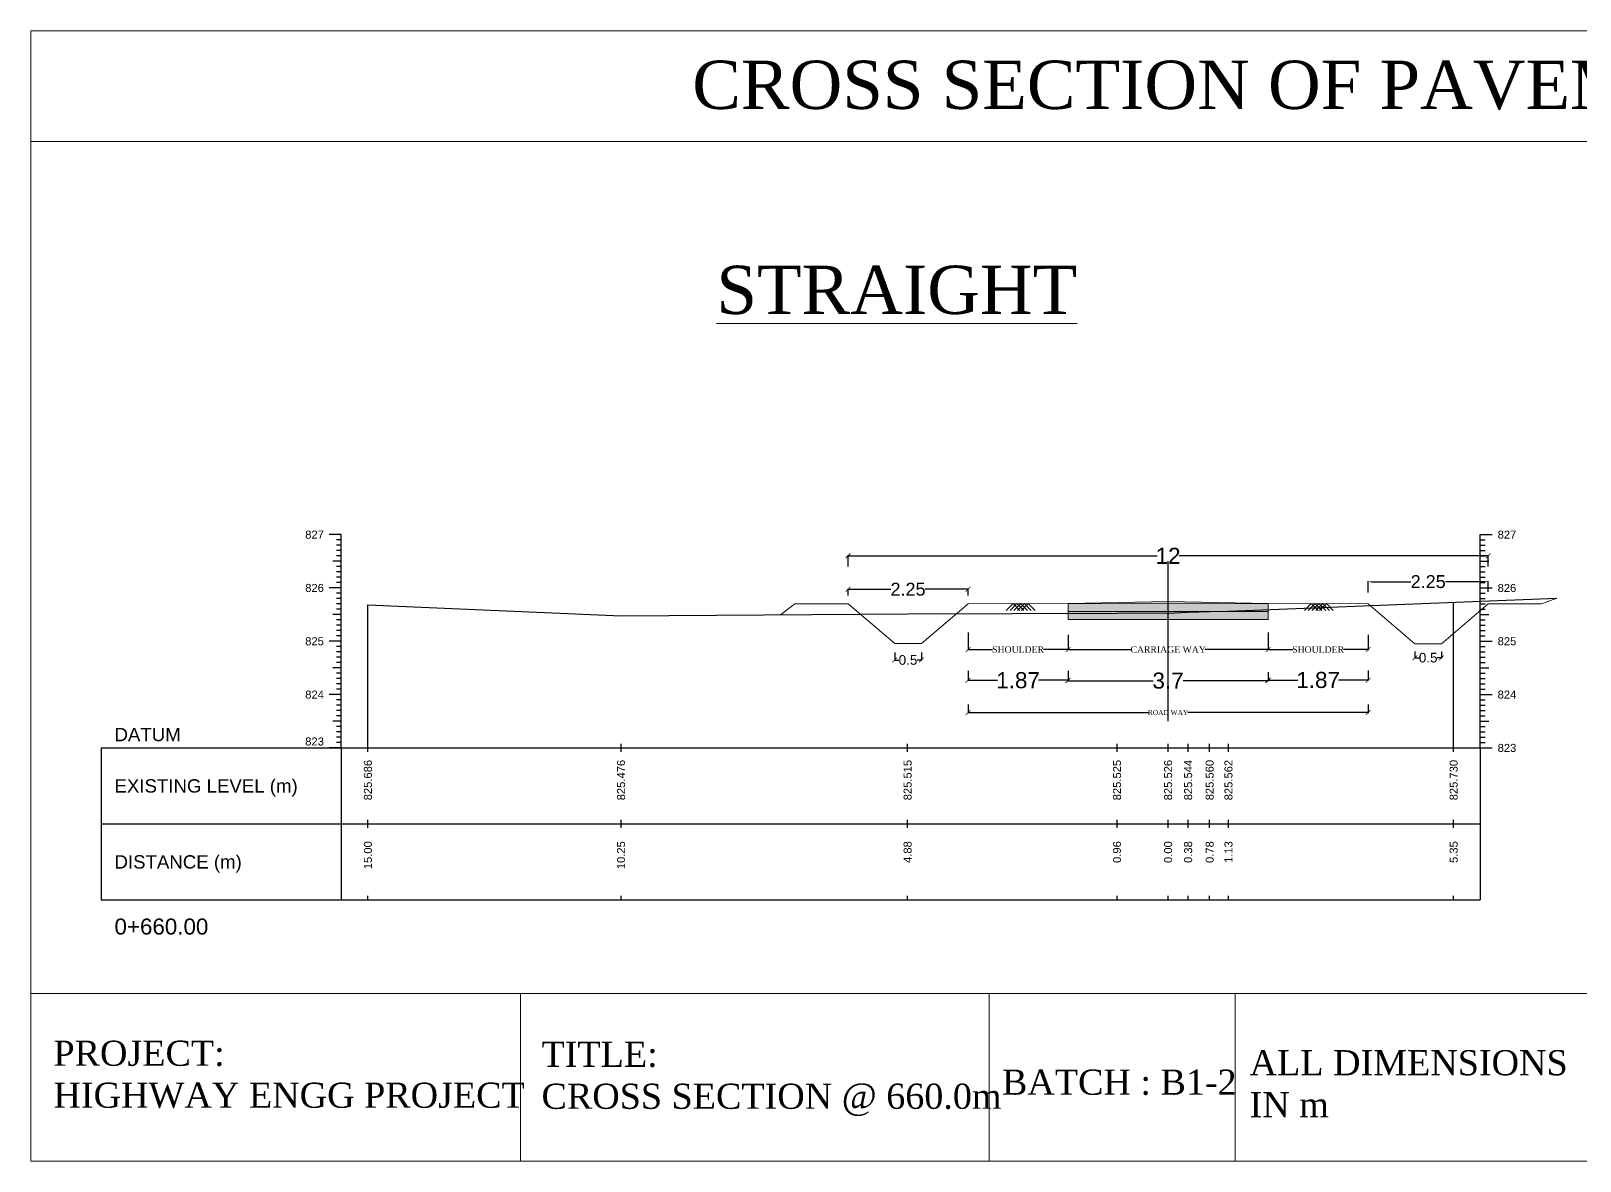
# Model space of a CAD drawing. Header units: millimetres. Extents: x 2757 to 35141, y 547 to 28513.
# Drawn here: x 26675.7 to 27156.6, y 26526.8 to 26877.9 of the extents above; entities that cross this region are included whole.
import ezdxf
from ezdxf.enums import TextEntityAlignment as Align

# ---------------------------------------------------------------- set-up
doc = ezdxf.new("R2010")
doc.units = ezdxf.units.MM
for name, color, linetype in [('CL', 4, 'Continuous'), ('CS_Drawing', 7, 'Continuous'), ('GL', 3, 'Continuous')]:
    doc.layers.add(name, color=color, linetype=linetype)
doc.styles.add('romans', font='romans.shx')
doc.styles.get("Standard").update_dxf_attribs({"font": 'arial.ttf'})
doc.dimstyles.get("Standard").update_dxf_attribs({"dimtxt": 0.18, "dimasz": 0.18, "dimexe": 0.18, "dimexo": 0.0625, "dimgap": 0.09, "dimtad": 0, "dimtih": 1, "dimtoh": 1, "dimdec": 4, "dimzin": 0, "dimdsep": 46, "dimtxsty": 'Standard', "dimcen": 0.09, "dimadec": 0, "dimazin": 0, "dimtfac": 1, "dimtdec": 4, "dimtofl": 0, "dimtmove": 0, "dimatfit": 3, "dimfxl": 1, "dimtolj": 1, "dimtzin": 0, "dimarcsym": 0})

# ---------------------------------------------------------------- blocks, each defined once
blk = doc.blocks.new('_ArchTick')
at = {"color": 0, "linetype": 'ByBlock', "const_width": 0.15}
blk.add_lwpolyline([(-0.5, -0.5), (0.5, 0.5)], dxfattribs=at)
blk = doc.blocks.new('*D99')
at = {"color": 0, "lineweight": -2, "transparency": 16777216}
for p, q in [((26929.35, 26702.46), (26929.35, 26704.63)), ((26929.35, 26704.45), (26942.65, 26704.45)), ((26966.62, 26704.45), (26953.32, 26704.45)), ((26966.62, 26702.46), (26966.62, 26704.63))]:
    blk.add_line(p, q, dxfattribs=at)
at = {"layer": 'Defpoints', "color": 0, "transparency": 16777216}
for p in [(26929.35, 26704.45), (26929.35, 26702.4), (26966.62, 26702.4)]:
    blk.add_point(p, dxfattribs=at)
at = {"color": 0, "lineweight": -2, "transparency": 16777216, "xscale": 1.5, "yscale": 1.5, "zscale": 1.5, "rotation": 180}
blk.add_blockref('_ArchTick', (26929.35, 26704.45), dxfattribs=at)
at = {"color": 0, "lineweight": -2, "transparency": 16777216, "xscale": 1.5, "yscale": 1.5, "zscale": 1.5}
blk.add_blockref('_ArchTick', (26966.62, 26704.45), dxfattribs=at)
at = {"color": 0, "lineweight": 18, "transparency": 16777216, "insert": (26947.98, 26704.45), "char_height": 2, "attachment_point": 5}
blk.add_mtext('\\A1;{\\H2x;2.25}', dxfattribs=at)
blk = doc.blocks.new('*D100')
at = {"color": 0, "lineweight": -2, "transparency": 16777216}
for p, q in [((27090.85, 26703.47), (27090.85, 26706.98)), ((27091.85, 26706.8), (27104.15, 26706.8)), ((27127.12, 26706.8), (27114.82, 26706.8)), ((27128.12, 26703.63), (27128.12, 26706.98))]:
    blk.add_line(p, q, dxfattribs=at)
at = {"color": 0, "transparency": 16777216}
for points in [[(27091.85, 26706.96), (27091.85, 26706.63), (27090.85, 26706.8)], [(27127.12, 26706.96), (27127.12, 26706.63), (27128.12, 26706.8)]]:
    blk.add_solid(points, dxfattribs=at)
at = {"layer": 'Defpoints', "color": 0, "transparency": 16777216}
for p in [(27128.12, 26706.8), (27090.85, 26703.41), (27128.12, 26703.57)]:
    blk.add_point(p, dxfattribs=at)
at = {"color": 0, "lineweight": 18, "transparency": 16777216, "insert": (27109.49, 26706.8), "char_height": 2, "attachment_point": 5}
blk.add_mtext('\\A1;{\\H2x;2.25}', dxfattribs=at)
blk = doc.blocks.new('*D101')
at = {"color": 0, "lineweight": -2, "transparency": 16777216}
for p, q in [((26966.62, 26679.15), (26966.62, 26675.98)), ((26966.62, 26676.16), (26975.8, 26676.16)), ((26997.68, 26676.16), (26988.49, 26676.16)), ((26997.68, 26679.11), (26997.68, 26675.98))]:
    blk.add_line(p, q, dxfattribs=at)
at = {"layer": 'Defpoints', "color": 0, "transparency": 16777216}
for p in [(26966.62, 26679.21), (26997.68, 26679.17), (26997.68, 26676.16)]:
    blk.add_point(p, dxfattribs=at)
at = {"color": 0, "lineweight": -2, "transparency": 16777216, "xscale": 1.5, "yscale": 1.5, "zscale": 1.5, "rotation": 180}
blk.add_blockref('_ArchTick', (26966.62, 26676.16), dxfattribs=at)
at = {"color": 0, "lineweight": -2, "transparency": 16777216, "xscale": 1.5, "yscale": 1.5, "zscale": 1.5}
blk.add_blockref('_ArchTick', (26997.68, 26676.16), dxfattribs=at)
at = {"color": 0, "lineweight": 18, "transparency": 16777216, "insert": (26982.15, 26676.16), "char_height": 3, "attachment_point": 5}
blk.add_mtext('\\A1;{\\H1.66667x;1.87}', dxfattribs=at)
blk = doc.blocks.new('*D102')
at = {"color": 0, "lineweight": -2, "transparency": 16777216}
for p, q in [((26997.68, 26679.11), (26997.68, 26675.87)), ((26997.68, 26676.05), (27024.09, 26676.05)), ((27059.79, 26676.05), (27033.37, 26676.05)), ((27059.79, 26678.71), (27059.79, 26675.87))]:
    blk.add_line(p, q, dxfattribs=at)
at = {"layer": 'Defpoints', "color": 0, "transparency": 16777216}
for p in [(26997.68, 26679.17), (27059.79, 26678.77), (27059.79, 26676.05)]:
    blk.add_point(p, dxfattribs=at)
at = {"color": 0, "lineweight": -2, "transparency": 16777216, "xscale": 1.5, "yscale": 1.5, "zscale": 1.5, "rotation": 180}
blk.add_blockref('_ArchTick', (26997.68, 26676.05), dxfattribs=at)
at = {"color": 0, "lineweight": -2, "transparency": 16777216, "xscale": 1.5, "yscale": 1.5, "zscale": 1.5}
blk.add_blockref('_ArchTick', (27059.79, 26676.05), dxfattribs=at)
at = {"color": 0, "lineweight": 18, "transparency": 16777216, "insert": (27028.73, 26676.05), "char_height": 3, "attachment_point": 5}
blk.add_mtext('\\A1;{\\H1.66667x;3.7}', dxfattribs=at)
blk = doc.blocks.new('*D103')
at = {"color": 0, "lineweight": -2, "transparency": 16777216}
for p, q in [((27059.79, 26678.71), (27059.79, 26676.07)), ((27059.79, 26676.25), (27068.97, 26676.25)), ((27090.85, 26676.25), (27081.67, 26676.25)), ((27090.85, 26679.21), (27090.85, 26676.07))]:
    blk.add_line(p, q, dxfattribs=at)
at = {"layer": 'Defpoints', "color": 0, "transparency": 16777216}
for p in [(27059.79, 26678.77), (27090.85, 26679.28), (27090.85, 26676.25)]:
    blk.add_point(p, dxfattribs=at)
at = {"color": 0, "lineweight": -2, "transparency": 16777216, "xscale": 1.5, "yscale": 1.5, "zscale": 1.5, "rotation": 180}
blk.add_blockref('_ArchTick', (27059.79, 26676.25), dxfattribs=at)
at = {"color": 0, "lineweight": -2, "transparency": 16777216, "xscale": 1.5, "yscale": 1.5, "zscale": 1.5}
blk.add_blockref('_ArchTick', (27090.85, 26676.25), dxfattribs=at)
at = {"color": 0, "lineweight": 18, "transparency": 16777216, "insert": (27075.32, 26676.25), "char_height": 3, "attachment_point": 5}
blk.add_mtext('\\A1;{\\H1.66667x;1.87}', dxfattribs=at)
blk = doc.blocks.new('*D104')
at = {"color": 0, "lineweight": -2, "transparency": 16777216}
for p, q in [((27105.34, 26685.09), (27105.34, 26683)), ((27113.63, 26685.09), (27113.63, 26683)), ((27105.34, 26683.18), (27106.65, 26683.18)), ((27113.63, 26683.18), (27112.32, 26683.18))]:
    blk.add_line(p, q, dxfattribs=at)
at = {"layer": 'Defpoints', "color": 0, "transparency": 16777216}
for p in [(27105.34, 26685.15), (27113.63, 26685.15), (27113.63, 26683.18)]:
    blk.add_point(p, dxfattribs=at)
at = {"color": 0, "lineweight": -2, "transparency": 16777216, "xscale": 1.5, "yscale": 1.5, "zscale": 1.5, "rotation": 180}
blk.add_blockref('_ArchTick', (27105.34, 26683.18), dxfattribs=at)
at = {"color": 0, "lineweight": -2, "transparency": 16777216, "xscale": 1.5, "yscale": 1.5, "zscale": 1.5}
blk.add_blockref('_ArchTick', (27113.63, 26683.18), dxfattribs=at)
at = {"color": 0, "lineweight": 18, "transparency": 16777216, "insert": (27109.49, 26683.18), "char_height": 2, "attachment_point": 5}
blk.add_mtext('\\A1;{\\H1.5x;0.5}', dxfattribs=at)
blk = doc.blocks.new('*D105')
at = {"color": 0, "lineweight": -2, "transparency": 16777216}
for p, q in [((26943.84, 26684.79), (26943.84, 26682.29)), ((26943.84, 26682.47), (26945.15, 26682.47)), ((26952.12, 26682.47), (26950.81, 26682.47)), ((26952.12, 26684.79), (26952.12, 26682.29))]:
    blk.add_line(p, q, dxfattribs=at)
at = {"layer": 'Defpoints', "color": 0, "transparency": 16777216}
for p in [(26943.84, 26684.86), (26952.12, 26684.86), (26952.12, 26682.47)]:
    blk.add_point(p, dxfattribs=at)
at = {"color": 0, "lineweight": -2, "transparency": 16777216, "xscale": 1.5, "yscale": 1.5, "zscale": 1.5, "rotation": 180}
blk.add_blockref('_ArchTick', (26943.84, 26682.47), dxfattribs=at)
at = {"color": 0, "lineweight": -2, "transparency": 16777216, "xscale": 1.5, "yscale": 1.5, "zscale": 1.5}
blk.add_blockref('_ArchTick', (26952.12, 26682.47), dxfattribs=at)
at = {"color": 0, "lineweight": 18, "transparency": 16777216, "insert": (26947.98, 26682.47), "char_height": 2, "attachment_point": 5}
blk.add_mtext('\\A1;{\\H1.5x;0.5}', dxfattribs=at)
blk = doc.blocks.new('*D106')
at = {"color": 0, "lineweight": -2, "transparency": 16777216}
for p, q in [((26929.35, 26711.48), (26929.35, 26715.02)), ((26929.35, 26714.84), (27025.32, 26714.84)), ((27128.12, 26714.84), (27032.14, 26714.84)), ((27128.12, 26711.48), (27128.12, 26715.02))]:
    blk.add_line(p, q, dxfattribs=at)
at = {"layer": 'Defpoints', "color": 0, "transparency": 16777216}
for p in [(27128.12, 26714.84), (26929.35, 26711.42), (27128.12, 26711.42)]:
    blk.add_point(p, dxfattribs=at)
at = {"color": 0, "lineweight": -2, "transparency": 16777216, "xscale": 1.5, "yscale": 1.5, "zscale": 1.5, "rotation": 180}
blk.add_blockref('_ArchTick', (26929.35, 26714.84), dxfattribs=at)
at = {"color": 0, "lineweight": -2, "transparency": 16777216, "xscale": 1.5, "yscale": 1.5, "zscale": 1.5}
blk.add_blockref('_ArchTick', (27128.12, 26714.84), dxfattribs=at)
at = {"color": 0, "lineweight": 18, "transparency": 16777216, "insert": (27028.73, 26714.84), "char_height": 2, "attachment_point": 5}
blk.add_mtext('\\A1;{\\H2.5x;12}', dxfattribs=at)
blk = doc.blocks.new('*D107')
at = {"color": 0, "lineweight": -2, "transparency": 16777216}
for p, q in [((26966.62, 26668.65), (26966.62, 26665.96)), ((26966.62, 26666.14), (27022.62, 26666.14)), ((27090.85, 26666.14), (27034.85, 26666.14)), ((27090.85, 26668.63), (27090.85, 26665.96))]:
    blk.add_line(p, q, dxfattribs=at)
at = {"layer": 'Defpoints', "color": 0, "transparency": 16777216}
for p in [(26966.62, 26668.71), (27090.85, 26668.69), (27090.85, 26666.14)]:
    blk.add_point(p, dxfattribs=at)
at = {"color": 0, "lineweight": -2, "transparency": 16777216, "xscale": 1.5, "yscale": 1.5, "zscale": 1.5, "rotation": 180}
blk.add_blockref('_ArchTick', (26966.62, 26666.14), dxfattribs=at)
at = {"color": 0, "lineweight": -2, "transparency": 16777216, "xscale": 1.5, "yscale": 1.5, "zscale": 1.5}
blk.add_blockref('_ArchTick', (27090.85, 26666.14), dxfattribs=at)
at = {"color": 0, "lineweight": 18, "transparency": 16777216, "insert": (27028.73, 26666.14), "char_height": 3, "attachment_point": 5}
blk.add_mtext('\\A1;{\\fTimes New Roman|b0|i0|c0|p18;\\H0.5x;ROAD WAY}', dxfattribs=at)
blk = doc.blocks.new('*D108')
at = {"color": 0, "lineweight": -2, "transparency": 16777216}
for p, q in [((26997.68, 26685.78), (26997.68, 26685.9)), ((26997.68, 26685.72), (27017.28, 26685.72)), ((27059.79, 26685.72), (27040.19, 26685.72)), ((27059.79, 26685.78), (27059.79, 26685.9))]:
    blk.add_line(p, q, dxfattribs=at)
at = {"layer": 'Defpoints', "color": 0, "transparency": 16777216}
for p in [(26997.68, 26685.72), (27059.79, 26685.72), (27059.79, 26685.72)]:
    blk.add_point(p, dxfattribs=at)
at = {"color": 0, "lineweight": -2, "transparency": 16777216, "xscale": 1.5, "yscale": 1.5, "zscale": 1.5, "rotation": 180}
blk.add_blockref('_ArchTick', (26997.68, 26685.72), dxfattribs=at)
at = {"color": 0, "lineweight": -2, "transparency": 16777216, "xscale": 1.5, "yscale": 1.5, "zscale": 1.5}
blk.add_blockref('_ArchTick', (27059.79, 26685.72), dxfattribs=at)
at = {"color": 0, "lineweight": 18, "transparency": 16777216, "insert": (27028.74, 26685.72), "char_height": 3, "attachment_point": 5}
blk.add_mtext('\\A1;{\\fTimes New Roman|b0|i0|c0|p18;\\H0.66667x;CARRIAGE WAY}', dxfattribs=at)
blk = doc.blocks.new('*D109')
at = {"color": 0, "lineweight": -2, "transparency": 16777216}
for p, q in [((26966.62, 26691.04), (26966.62, 26685.54)), ((26997.68, 26690.28), (26997.68, 26685.54)), ((26966.62, 26685.72), (26974.26, 26685.72)), ((26997.68, 26685.72), (26990.03, 26685.72))]:
    blk.add_line(p, q, dxfattribs=at)
at = {"layer": 'Defpoints', "color": 0, "transparency": 16777216}
for p in [(26966.62, 26691.11), (26997.68, 26690.34), (26966.62, 26685.72)]:
    blk.add_point(p, dxfattribs=at)
at = {"color": 0, "lineweight": -2, "transparency": 16777216, "xscale": 1.5, "yscale": 1.5, "zscale": 1.5, "rotation": 180}
blk.add_blockref('_ArchTick', (26966.62, 26685.72), dxfattribs=at)
at = {"color": 0, "lineweight": -2, "transparency": 16777216, "xscale": 1.5, "yscale": 1.5, "zscale": 1.5}
blk.add_blockref('_ArchTick', (26997.68, 26685.72), dxfattribs=at)
at = {"color": 0, "lineweight": 18, "transparency": 16777216, "insert": (26982.15, 26685.72), "char_height": 3, "attachment_point": 5}
blk.add_mtext('\\A1;{\\fTimes New Roman|b0|i0|c0|p18;\\H0.66667x;SHOULDER}', dxfattribs=at)
blk = doc.blocks.new('*D110')
at = {"color": 0, "lineweight": -2, "transparency": 16777216}
for p, q in [((27059.79, 26691.04), (27059.79, 26685.54)), ((27090.85, 26690.28), (27090.85, 26685.54)), ((27059.79, 26685.72), (27067.44, 26685.72)), ((27090.85, 26685.72), (27083.21, 26685.72))]:
    blk.add_line(p, q, dxfattribs=at)
at = {"layer": 'Defpoints', "color": 0, "transparency": 16777216}
for p in [(27059.79, 26691.11), (27090.85, 26690.34), (27059.79, 26685.72)]:
    blk.add_point(p, dxfattribs=at)
at = {"color": 0, "lineweight": -2, "transparency": 16777216, "xscale": 1.5, "yscale": 1.5, "zscale": 1.5, "rotation": 180}
blk.add_blockref('_ArchTick', (27059.79, 26685.72), dxfattribs=at)
at = {"color": 0, "lineweight": -2, "transparency": 16777216, "xscale": 1.5, "yscale": 1.5, "zscale": 1.5}
blk.add_blockref('_ArchTick', (27090.85, 26685.72), dxfattribs=at)
at = {"color": 0, "lineweight": 18, "transparency": 16777216, "insert": (27075.32, 26685.72), "char_height": 3, "attachment_point": 5}
blk.add_mtext('\\A1;{\\fTimes New Roman|b0|i0|c0|p18;\\H0.66667x;SHOULDER}', dxfattribs=at)

msp = doc.modelspace()

# ---------------------------------------------------------------- hatches: boundary and pattern name
at = {"lineweight": 18}
h = msp.add_hatch(color=256, dxfattribs=at)
h.dxf.hatch_style = 1
h.paths.add_polyline_path([(27028.73382, 26700.63033), (26997.67546, 26700.00916), (27028.73382, 26700.07128), (27059.79217, 26700.00916)])
h = msp.add_hatch(dxfattribs=at)
h.set_pattern_fill('GRAVEL', color=256, scale=1.656446)
h.set_pattern_definition([(228.0127875, (30768.09891, 27928.64533), (-13.251564011, -14.9080095124), [0.22285155, -22.0623435]), (184.9697407, (30767.94983, 27928.47968), (19.8773460165, 1.6564455014), [0.38242026, -37.85959375]), (132.510447, (30767.56885, 27928.44655), (16.5644550138, -18.2209005152), [0.26964945, -26.6953297]), (267.273689, (30766.92283, 27928.03244), (1.6564455014, 33.1289100276), [0.3482478, -34.4765246]), (292.8336542, (30766.90627, 27927.68459), (-8.2822275069, 19.8773460165), [0.3414845, -33.8070143]), (357.273689, (30767.03878, 27927.36986), (-33.1289100276, 1.6564455014), [0.3482478, -34.4765246]), (37.6942405, (30767.386637, 27927.3533), (-21.5337915179, -16.5644550138), [0.4605399, -45.59341155]), (72.2553284, (30767.751055, 27927.634895), (11.5951185096, 36.4418010303), [0.4347971, -43.04492534]), (121.4295656, (30767.88357, 27928.049006), (-13.251564011, 21.5337915179), [0.3494272, -34.59332895]), (175.2363583, (30767.70136, 27928.34717), (18.220900515, -1.6564455014), [0.3989251, -19.5473201]), (222.3974378, (30767.303814, 27928.380295), (-19.8773460165, -18.22090051515), [0.51589664, -51.0738053]), (138.814075, (30768.56271, 27928.01588), (-11.5951185096, 9.938673008), [0.1760818, -17.4321754]), (171.4692344, (30768.4302, 27928.13183), (21.5337915179, -3.3128910028), [0.3349946, -33.1645425]), (225, (30768.0989, 27928.1815), (-2e-16, -1.6564455), [0.2342562, -2.1083115]), (203.1985905, (30767.98296, 27928.3803), (8.282227507, 3.312891003), [0.1261516, -12.4889615]), (291.8014095, (30767.867, 27928.3306), (-1.656445501, 4.969336504), [0.17840415, -8.7418279]), (30.9637565, (30767.93326, 27928.16496), (4.969336504, 3.312891003), [0.28976036, -9.3688937]), (161.565051, (30768.18173, 27928.31404), (3.312891, -1.6564455), [0.20952545, -5.02861516]), (16.3895403, (30766.90627, 27928.3306), (16.5644550138, 4.9693365041), [0.29352214, -29.0587669]), (70.346176, (30767.18786, 27928.41342), (-6.6257820055, -18.2209005152), [0.24624884, -24.37858385]), (293.1985905, (30768.18173, 27928.64533), (-3.312891003, 8.282227507), [0.2523015, -12.3628116]), (343.6104597, (30768.28112, 27928.41342), (-16.5644550138, 4.9693365041), [0.29352214, -29.0587669]), (339.443955, (30766.90627, 27927.3036), (-8.282227507, 3.312891003), [0.2830534, -13.86962316]), (294.7751406, (30767.1713, 27927.20422), (-8.282227507, 18.220900515), [0.23716655, -23.47952374]), (66.8014095, (30768.1983, 27926.98888), (3.312891003, 8.282227507), [0.2523015, -12.3628116]), (17.3540246, (30768.29768, 27927.22078), (-21.533791518, -6.6257820055), [0.2776716, -27.4894148]), (69.443955, (30767.38664, 27926.98888), (-3.312891003, -8.282227507), [0.1415267, -14.01114986]), (101.3099325, (30768.0989, 27926.98888), (-1.656445501, 6.625782006), [0.08446216, -8.3617858]), (165.963757, (30768.08234, 27927.0717), (4.969336504, -1.6564455), [0.3414845, -6.48821524]), (186.009006, (30767.751055, 27927.154525), (16.5644550138, 1.6564455014), [0.3164639, -31.32988296]), (303.690068, (30767.93326, 27928.01588), (-1.6564455, 3.312891003), [0.2388959, -5.7335033]), (353.1572266, (30768.06578, 27927.817104), (28.1595735234, -3.3128910028), [0.41708304, -41.291149]), (60.945396, (30768.47989, 27927.76741), (-6.6257820055, -11.5951185096), [0.170541, -16.8836092]), (90, (30768.5627, 27927.9165), (-1.6564455, 1.6564455), [0.0993867, -1.5570588]), (120.256437, (30767.71793, 27927.20422), (6.6257820055, -11.5951185096), [0.23012003, -22.7819563]), (48.0127875, (30767.60197, 27927.40299), (13.251564011, 14.9080095124), [0.4457031, -21.8394919]), (0, (30767.9001, 27927.7343), (1.6564455, 1.6564455), [0.4306758, -1.2257697]), (325.3048465, (30768.33081, 27927.73428), (16.5644550138, -11.5951185096), [0.2619072, -25.9287958]), (254.054604, (30768.54615, 27927.5852), (-1.656445501, -6.625782006), [0.2411818, -11.8179235]), (207.6459754, (30768.47989, 27927.3533), (-31.4724645262, -16.5644550138), [0.39268525, -38.8759049]), (175.4260787, (30768.13204, 27927.17109), (-21.5337915179, 1.6564455014), [0.4154349, -41.12800695])])
h.paths.add_polyline_path([(27059.79962, 26700.00901), (27059.79217, 26700.00916), (27028.73382, 26700.07128), (26997.67546, 26700.00916), (26997.67546, 26697.52449), (27059.79465, 26697.52449)])
h = msp.add_hatch(dxfattribs=at)
h.set_pattern_fill('GRAVEL', color=256, scale=0.165645)
h.set_pattern_definition([(228.0127875, (-6132.07333, 6182.32428), (-33.6589725906, -37.8663441591), [0.56604294, -56.03835243]), (184.969741, (-6132.45199, 6181.90354), (50.488458862, 4.2073718132), [0.97134746, -96.16336813]), (132.5104471, (-6133.41968, 6181.8194), (42.0737157528, -46.2810872923), [0.6849096, -67.8061374]), (267.273689, (-6135.06056, 6180.76755), (4.2073715823, 84.1474314695), [0.8845494, -87.57037245]), (292.8336542, (-6135.10263, 6179.884), (-21.0368578693, 50.4884588813), [0.8673707, -85.86981633]), (357.273689, (-6134.76604, 6179.0846), (-84.1474314695, 4.2073715823), [0.8845494, -87.57037245]), (37.69424047, (-6133.8825, 6179.04253), (-54.69583045306, -42.07371573814), [1.1697713, -115.80726535]), (72.25532837, (-6132.95687, 6179.75778), (29.4516010224, 92.56217461446), [1.10438455, -109.33411037]), (121.4295656, (-6132.62028, 6180.80963), (-33.6589725928, 54.6958304525), [0.88754503, -87.86705554]), (175.2363583, (-6133.0831, 6181.56695), (46.2810873078, -4.2073715808), [1.0132697, -49.650193]), (222.3974378, (-6134.09286, 6181.6511), (-50.48845888037, -46.28108731025), [1.31037746, -129.7274655]), (138.8140748, (-6130.89526, 6180.72548), (-29.4516010127, 25.244229443), [0.4472478, -44.2777255]), (171.4692344, (-6131.23185, 6181.02), (54.695830457, -8.4147431375), [0.8508862, -84.237938]), (225, (-6132.0733, 6181.1462), (-6e-16, -4.20737157), [0.5950107, -5.35511125]), (203.1985905, (-6132.36784, 6181.6511), (21.036857868, 8.4147431455), [0.320425, -31.72196227]), (291.8014095, (-6132.66236, 6181.5249), (-4.207371574, 12.62211472), [0.45314654, -22.2042428]), (30.9637565, (-6132.49406, 6181.10414), (12.622114721, 8.414743147), [0.7359913, -23.79698995]), (161.565051, (-6131.863, 6181.4828), (8.414743147, -4.207371573), [0.53219464, -12.7726825]), (16.3895403, (-6135.10263, 6181.52488), (42.073715735, 12.6221147205), [0.74554624, -73.809268]), (70.3461759, (-6134.38738, 6181.73525), (-16.8294862955, -46.281087308), [0.62547207, -61.921603]), (293.1985905, (-6131.86296, 6182.3243), (-8.4147431455, 21.036857868), [0.6408458, -31.40154147]), (343.6104597, (-6131.61051, 6181.73525), (-42.0737157359, 12.6221147176), [0.74554624, -73.809268]), (339.4439548, (-6135.10263, 6178.9163), (-21.0368578675, 8.414743147), [0.71895565, -35.22884283]), (294.7751406, (-6134.42945, 6178.66387), (-21.0368578925, 46.281087297), [0.60240305, -59.6379903]), (66.8014095, (-6131.8209, 6178.1169), (8.414743146, 21.036857868), [0.6408458, -31.40154147]), (17.35402464, (-6131.56844, 6178.70594), (-54.6958304544, -16.8294862975), [0.7052859, -69.82311356]), (69.4439548, (-6133.8825, 6178.1169), (-8.414743147, -21.0368578674), [0.35947783, -35.58832065]), (101.3099325, (-6132.0733, 6178.1169), (-4.207371573, 16.829486294), [0.21453388, -21.2389359]), (165.9637565, (-6132.1154, 6178.3273), (12.62211472, -4.207371573), [0.8673707, -16.4800667]), (186.00900596, (-6132.95687, 6178.53765), (42.0737157348, 4.2073715757), [0.80381834, -79.5779027]), (303.6900675, (-6132.4941, 6180.7255), (-4.207371574, 8.414743147), [0.60679554, -14.5630984]), (353.1572266, (-6132.15747, 6180.2206), (71.5253167499, -8.41474314325), [1.0593909, -104.8795184]), (60.9453959, (-6131.10563, 6180.09437), (-16.8294862945, -29.4516010142), [0.43317415, -42.88436744]), (90, (-6130.8953, 6180.473), (-4.20737157, 4.20737157), [0.2524423, -3.9549293]), (120.2564372, (-6133.04102, 6178.66387), (16.829486292, -29.4516010157), [0.5845049, -57.86616904]), (48.0127875, (-6133.33554, 6179.16875), (33.6589725908, 37.866344159), [1.1320859, -55.4723095]), (0, (-6132.578, 6180.0102), (4.20737157, 4.20737157), [1.0939166, -3.11345496]), (325.3048465, (-6131.4843, 6180.01023), (42.073715751, -29.4516009917), [0.66524435, -65.85914133]), (254.0546041, (-6130.93734, 6179.63156), (-4.207371573, -16.829486294), [0.6126017, -30.0175257]), (207.64597536, (-6131.10563, 6179.04253), (-79.9400598994, -42.0737157294), [0.99742054, -98.7447985]), (175.42607874, (-6131.98918, 6178.57972), (-54.6958304555, 4.2073715735), [1.0552046, -104.46513765])])
h.paths.add_polyline_path([(27059.7872, 26697.52449), (26997.67546, 26697.52449), (26997.67546, 26695.03982), (27059.7872, 26695.03982)])

# ---------------------------------------------------------------- linework, layer by layer
for p, q in [((26908.42908, 26696.5423), (26912.78263, 26699.94704)), ((26929.34709, 26699.94704), (26912.78263, 26699.94704)), ((26929.34709, 26699.94704), (26943.84098, 26687.64796)), ((26966.61711, 26699.94704), (26952.12321, 26687.64796)), ((27028.73382, 26700.07128), (26966.61711, 26699.94704)), ((26980.59805, 26699.97971), (26978.47972, 26697.88236)), ((26981.77758, 26699.98207), (26979.65687, 26697.88236)), ((26980.59805, 26699.97971), (26982.71638, 26697.88236)), ((26982.95712, 26699.98443), (26980.83403, 26697.88236)), ((26981.77283, 26699.98206), (26983.89353, 26697.88236)), ((26984.13666, 26699.98679), (26982.01118, 26697.88236)), ((26982.94761, 26699.98441), (26985.07068, 26697.88236)), ((26985.31619, 26699.98915), (26983.18833, 26697.88236)), ((26984.12239, 26699.98676), (26986.24784, 26697.88236)), ((26985.29717, 26699.98911), (26987.42499, 26697.88236)), ((27028.73382, 26700.63033), (26997.67546, 26700.00916)), ((26997.67546, 26700.00916), (26997.67546, 26697.52449)), ((26997.67546, 26700.00916), (26997.67546, 26697.52449)), ((27028.73382, 26700.63033), (27059.79217, 26700.00916)), ((27028.73382, 26700.07128), (27090.85052, 26699.94704)), ((27059.79217, 26700.00916), (27059.7872, 26697.52449)), ((27073.19754, 26699.97295), (27071.07921, 26697.87559)), ((27074.37707, 26699.97531), (27072.25636, 26697.87559)), ((27073.19754, 26699.97295), (27075.31587, 26697.87559)), ((27075.55661, 26699.97767), (27073.43352, 26697.87559)), ((27074.37232, 26699.9753), (27076.49302, 26697.87559)), ((27076.73615, 26699.98003), (27074.61067, 26697.87559)), ((27075.5471, 26699.97765), (27077.67017, 26697.87559)), ((27077.91568, 26699.98239), (27075.78782, 26697.87559)), ((27076.72188, 26699.98), (27078.84733, 26697.87559)), ((27077.89666, 26699.98235), (27080.02448, 26697.87559)), ((27090.85052, 26699.94704), (27105.34442, 26687.52373)), ((27128.12055, 26699.94704), (27113.62665, 26687.52373)), ((27128.12055, 26699.94704), (27144.685, 26699.94704)), ((27128.12055, 26699.94704), (27144.685, 26699.94704)), ((27149.43683, 26701.66512), (27144.685, 26699.94704)), ((26997.67546, 26697.52449), (27059.7872, 26697.52449)), ((26997.67546, 26697.52449), (26997.67546, 26695.03982)), ((26997.67546, 26695.03982), (27059.7872, 26695.03982)), ((27059.7872, 26695.03982), (27059.7872, 26697.52449)), ((26952.12321, 26687.64796), (26943.84098, 26687.64796)), ((27105.34442, 26687.52373), (27113.62665, 26687.52373)), ((26675.65452, 26578.85739), (27161.19635, 26578.85739)), ((26827.62547, 26578.85739), (26827.62547, 26526.83348)), ((26973.14925, 26578.85739), (26973.14925, 26526.83348)), ((27049.57632, 26578.85739), (27049.57632, 26526.83348))]:
    msp.add_line(p, q, dxfattribs=at)
msp.add_lwpolyline([(26675.65452, 26843.57888), (27161.19635, 26843.57888), (27161.19635, 26526.83348), (26675.65452, 26526.83348), (26675.65452, 26877.87547), (27646.73817, 26877.87547), (27646.73817, 26526.83348), (27161.19635, 26526.83348), (27161.19635, 26843.57888)], dxfattribs=at)
at = {"layer": 'CL', "ltscale": 10}
msp.add_line((27028.73382, 26663.45112), (27028.73382, 26713.14449), dxfattribs=at)
at = {"layer": 'CS_Drawing'}
for p, q in [((26771.98476, 26721.42671), (26768.25776, 26721.42671)), ((26771.98476, 26721.42671), (26769.37586, 26721.42671)), ((26771.98476, 26719.77027), (26770.49396, 26719.77027)), ((26771.98476, 26655.16889), (26771.98476, 26721.42671)), ((27125.67769, 26721.42671), (27129.40469, 26721.42671)), ((27125.67769, 26721.42671), (27128.28659, 26721.42671)), ((27125.67769, 26655.16889), (27125.67769, 26721.42671)), ((27125.67769, 26719.77027), (27127.16849, 26719.77027)), ((26771.98476, 26718.11382), (26770.49396, 26718.11382)), ((26771.98476, 26716.45738), (26770.49396, 26716.45738)), ((26771.98476, 26714.80093), (26770.49396, 26714.80093)), ((27125.67769, 26718.11382), (27127.16849, 26718.11382)), ((27125.67769, 26716.45738), (27127.16849, 26716.45738)), ((27125.67769, 26714.80093), (27127.16849, 26714.80093)), ((26771.98476, 26713.14449), (26769.37586, 26713.14449)), ((26771.98476, 26713.14449), (26770.49396, 26713.14449)), ((26771.98476, 26711.48804), (26770.49396, 26711.48804)), ((26771.98476, 26709.8316), (26770.49396, 26709.8316)), ((27125.67769, 26713.14449), (27128.28659, 26713.14449)), ((27125.67769, 26713.14449), (27127.16849, 26713.14449)), ((27125.67769, 26711.48804), (27127.16849, 26711.48804)), ((27125.67769, 26709.8316), (27127.16849, 26709.8316)), ((26771.98476, 26704.86226), (26768.25776, 26704.86226)), ((26771.98476, 26704.86226), (26769.37586, 26704.86226)), ((26771.98476, 26708.17515), (26770.49396, 26708.17515)), ((26771.98476, 26706.51871), (26770.49396, 26706.51871)), ((26771.98476, 26704.86226), (26770.49396, 26704.86226)), ((27125.67769, 26708.17515), (27127.16849, 26708.17515)), ((27125.67769, 26706.51871), (27127.16849, 26706.51871)), ((27125.67769, 26704.86226), (27129.40469, 26704.86226)), ((27125.67769, 26704.86226), (27128.28659, 26704.86226)), ((27125.67769, 26704.86226), (27127.16849, 26704.86226)), ((26771.98476, 26703.20581), (26770.49396, 26703.20581)), ((26771.98476, 26701.54937), (26770.49396, 26701.54937)), ((26771.98476, 26699.89292), (26770.49396, 26699.89292)), ((26780.26699, 26655.16889), (26780.26699, 26699.66102)), ((27117.39546, 26655.16889), (27117.39546, 26700.38986)), ((27125.67769, 26703.20581), (27127.16849, 26703.20581)), ((27125.67769, 26701.54937), (27127.16849, 26701.54937)), ((27125.67769, 26699.89292), (27127.16849, 26699.89292)), ((26771.98476, 26696.58003), (26769.37586, 26696.58003)), ((26771.98476, 26698.23648), (26770.49396, 26698.23648)), ((26771.98476, 26696.58003), (26770.49396, 26696.58003)), ((26771.98476, 26694.92359), (26770.49396, 26694.92359)), ((27125.67769, 26698.23648), (27127.16849, 26698.23648)), ((27125.67769, 26696.58003), (27128.28659, 26696.58003)), ((27125.67769, 26696.58003), (27127.16849, 26696.58003)), ((27125.67769, 26694.92359), (27127.16849, 26694.92359)), ((26771.98476, 26693.26714), (26770.49396, 26693.26714)), ((26771.98476, 26691.6107), (26770.49396, 26691.6107)), ((26771.98476, 26689.95425), (26770.49396, 26689.95425)), ((27125.67769, 26693.26714), (27127.16849, 26693.26714)), ((27125.67769, 26691.6107), (27127.16849, 26691.6107)), ((27125.67769, 26689.95425), (27127.16849, 26689.95425)), ((26771.98476, 26688.2978), (26768.25776, 26688.2978)), ((26771.98476, 26688.2978), (26769.37586, 26688.2978)), ((26771.98476, 26688.2978), (26770.49396, 26688.2978)), ((26771.98476, 26686.64136), (26770.49396, 26686.64136)), ((26771.98476, 26684.98491), (26770.49396, 26684.98491)), ((27125.67769, 26688.2978), (27129.40469, 26688.2978)), ((27125.67769, 26688.2978), (27128.28659, 26688.2978)), ((27125.67769, 26688.2978), (27127.16849, 26688.2978)), ((27125.67769, 26686.64136), (27127.16849, 26686.64136)), ((27125.67769, 26684.98491), (27127.16849, 26684.98491)), ((26771.98476, 26683.32847), (26770.49396, 26683.32847)), ((26771.98476, 26681.67202), (26770.49396, 26681.67202)), ((27125.67769, 26683.32847), (27127.16849, 26683.32847)), ((27125.67769, 26681.67202), (27127.16849, 26681.67202)), ((26771.98476, 26680.01558), (26769.37586, 26680.01558)), ((26771.98476, 26680.01558), (26770.49396, 26680.01558)), ((26771.98476, 26678.35913), (26770.49396, 26678.35913)), ((26771.98476, 26676.70269), (26770.49396, 26676.70269)), ((27125.67769, 26680.01558), (27128.28659, 26680.01558)), ((27125.67769, 26680.01558), (27127.16849, 26680.01558)), ((27125.67769, 26678.35913), (27127.16849, 26678.35913)), ((27125.67769, 26676.70269), (27127.16849, 26676.70269)), ((26771.98476, 26671.73335), (26768.25776, 26671.73335)), ((26771.98476, 26671.73335), (26769.37586, 26671.73335)), ((26771.98476, 26675.04624), (26770.49396, 26675.04624)), ((26771.98476, 26673.38979), (26770.49396, 26673.38979)), ((26771.98476, 26671.73335), (26770.49396, 26671.73335)), ((27125.67769, 26675.04624), (27127.16849, 26675.04624)), ((27125.67769, 26673.38979), (27127.16849, 26673.38979)), ((27125.67769, 26671.73335), (27129.40469, 26671.73335)), ((27125.67769, 26671.73335), (27128.28659, 26671.73335)), ((27125.67769, 26671.73335), (27127.16849, 26671.73335)), ((26771.98476, 26670.0769), (26770.49396, 26670.0769)), ((26771.98476, 26668.42046), (26770.49396, 26668.42046)), ((26771.98476, 26666.76401), (26770.49396, 26666.76401)), ((27125.67769, 26670.0769), (27127.16849, 26670.0769)), ((27125.67769, 26668.42046), (27127.16849, 26668.42046)), ((27125.67769, 26666.76401), (27127.16849, 26666.76401)), ((26771.98476, 26663.45112), (26769.37586, 26663.45112)), ((26771.98476, 26665.10757), (26770.49396, 26665.10757)), ((26771.98476, 26663.45112), (26770.49396, 26663.45112)), ((26771.98476, 26661.79468), (26770.49396, 26661.79468)), ((27125.67769, 26665.10757), (27127.16849, 26665.10757)), ((27125.67769, 26663.45112), (27128.28659, 26663.45112)), ((27125.67769, 26663.45112), (27127.16849, 26663.45112)), ((27125.67769, 26661.79468), (27127.16849, 26661.79468)), ((26771.98476, 26660.13823), (26770.49396, 26660.13823)), ((26771.98476, 26658.48179), (26770.49396, 26658.48179)), ((26771.98476, 26656.82534), (26770.49396, 26656.82534)), ((26780.26699, 26653.92656), (26780.26699, 26656.41123)), ((26858.876, 26653.92656), (26858.876, 26656.41123)), ((26947.84316, 26653.92656), (26947.84316, 26656.41123)), ((27012.86875, 26653.92656), (27012.86875, 26656.41123)), ((27028.73382, 26653.92656), (27028.73382, 26656.41123)), ((27034.95861, 26653.92656), (27034.95861, 26656.41123)), ((27041.63244, 26653.92656), (27041.63244, 26656.41123)), ((27047.47608, 26653.92656), (27047.47608, 26656.41123)), ((27117.39546, 26653.92656), (27117.39546, 26656.41123)), ((27125.67769, 26660.13823), (27127.16849, 26660.13823)), ((27125.67769, 26658.48179), (27127.16849, 26658.48179)), ((27125.67769, 26656.82534), (27127.16849, 26656.82534)), ((26697.44472, 26655.16889), (26771.98476, 26655.16889)), ((26697.44472, 26655.16889), (26697.44472, 26607.9602)), ((26771.98476, 26655.16889), (26768.25776, 26655.16889)), ((26771.98476, 26655.16889), (26769.37586, 26655.16889)), ((26771.98476, 26655.16889), (26770.49396, 26655.16889)), ((26771.98476, 26655.16889), (27125.67769, 26655.16889)), ((26771.98476, 26655.16889), (26771.98476, 26607.9602)), ((27125.67769, 26655.16889), (27129.40469, 26655.16889)), ((27125.67769, 26655.16889), (27128.28659, 26655.16889)), ((27125.67769, 26655.16889), (27127.16849, 26655.16889)), ((27125.67769, 26655.16889), (27125.67769, 26607.9602)), ((26780.26699, 26630.32221), (26780.26699, 26632.80688)), ((26858.876, 26630.32221), (26858.876, 26632.80688)), ((26947.84316, 26630.32221), (26947.84316, 26632.80688)), ((27012.86875, 26630.32221), (27012.86875, 26632.80688)), ((27028.73382, 26630.32221), (27028.73382, 26632.80688)), ((27034.95861, 26630.32221), (27034.95861, 26632.80688)), ((27041.63244, 26630.32221), (27041.63244, 26632.80688)), ((27047.47608, 26630.32221), (27047.47608, 26632.80688)), ((27117.39546, 26630.32221), (27117.39546, 26632.80688)), ((26697.44472, 26631.56455), (26771.98476, 26631.56455)), ((26771.98476, 26631.56455), (27125.67769, 26631.56455)), ((26771.98476, 26631.56455), (27125.67769, 26631.56455)), ((26780.26699, 26607.9602), (26780.26699, 26609.20253)), ((26858.876, 26607.9602), (26858.876, 26609.20253)), ((26947.84316, 26607.9602), (26947.84316, 26609.20253)), ((27012.86875, 26607.9602), (27012.86875, 26609.20253)), ((27028.73382, 26607.9602), (27028.73382, 26609.20253)), ((27034.95861, 26607.9602), (27034.95861, 26609.20253)), ((27041.63244, 26607.9602), (27041.63244, 26609.20253)), ((27047.47608, 26607.9602), (27047.47608, 26609.20253)), ((27117.39546, 26607.9602), (27117.39546, 26609.20253)), ((26697.44472, 26607.9602), (26771.98476, 26607.9602)), ((26771.98476, 26607.9602), (27125.67769, 26607.9602))]:
    msp.add_line(p, q, dxfattribs=at)
at = {"layer": 'GL'}
msp.add_lwpolyline([(26780.26699, 26699.66102), (26858.876, 26696.18249), (26947.84316, 26696.8285), (27012.86875, 26696.99414), (27017.23125, 26697.14322), (27028.73382, 26697.01071), (27034.95861, 26697.30887), (27041.63244, 26697.5739), (27047.47608, 26697.60703), (27149.43683, 26701.66512)], dxfattribs=at)

# ---------------------------------------------------------------- texts
at = {"lineweight": 18, "attachment_point": 1, "style": 'romans'}
for s, width, gutter_width, insert, char_height in [('{\\fTimes New Roman|b0|i0|c0|p18;CROSS SECTION OF PAVEMENT @ DIFFERENT SECTIONS}', 596.4786555, 54.07253, (26880.98529, 26868.66732), 15), ('{\\fTimes New Roman|b0|i0|c0|p18;PROJECT:\\PHIGHWAY ENGG PROJECT}', 146.2429895, 39.10804, (26682.62998, 26564.23364), 7.8216076), ('{\\fTimes New Roman|b0|i0|c0|p18;TITLE:\\PCROSS SECTION @ 660.0m}', 154.1653981, 39.10804, (26834.1763, 26563.91048), 7.8216076), ('{\\fTimes New Roman|b0|i0|c0|p18;ALL DIMENSIONS\\PIN m}', 122.8706222, 39.10804, (27054.03788, 26561.29128), 7.8216076), ('{\\fTimes New Roman|b0|i0|c0|p18;BATCH : B1-2}', 84.2216152, 39.10804, (26977.14778, 26555.24795), 7.8216076)]:
    msp.add_mtext_dynamic_manual_height_columns(s, width=width, gutter_width=gutter_width, heights=[0], dxfattribs=dict(at, insert=insert, char_height=char_height))
at = {"color": 0, "lineweight": 18, "insert": (26888.48285, 26804.9673), "char_height": 15, "attachment_point": 1}
msp.add_mtext_dynamic_manual_height_columns('{\\fTimes New Roman|b0|i0|c0|p18;\\LSTRAIGHT}', width=156.3370552, gutter_width=1.14671, heights=[0], dxfattribs=at)
at = {"layer": 'CS_Drawing'}
for s, p in [('827', (26766.60132, 26721.42671)), ('826', (26766.60132, 26704.86226)), ('825', (26766.60132, 26688.2978)), ('824', (26766.60132, 26671.73335))]:
    msp.add_text(s, height=2.484668, dxfattribs=at).set_placement(p, align=Align.MIDDLE_RIGHT)
for s, height, p in [('827', 2.484668, (27131.06114, 26721.42671)), ('826', 2.484668, (27131.06114, 26704.86226)), ('825', 2.484668, (27131.06114, 26688.2978)), ('824', 2.484668, (27131.06114, 26671.73335)), ('DATUM', 4.141114, (26701.58583, 26659.31001)), ('823', 2.484668, (27131.06114, 26655.16889)), ('823', 2.484668, (27131.06114, 26655.16889)), ('EXISTING LEVEL (m)', 4.1411138, (26701.58583, 26643.36672)), ('DISTANCE (m)', 4.1411138, (26701.58583, 26619.76237)), ('0+660.00', 4.969337, (26701.58583, 26599.67797))]:
    msp.add_text(s, height=height, dxfattribs=at).set_placement(p, align=Align.MIDDLE_LEFT)
msp.add_text('823', height=2.484668, dxfattribs=at).set_placement((26766.60132, 26655.91429), align=Align.RIGHT)
for s, p in [('825.686', (26780.26699, 26651.44189)), ('825.476', (26858.876, 26651.44189)), ('825.515', (26947.84316, 26651.44189)), ('825.525', (27012.86875, 26651.44189)), ('825.526', (27028.73382, 26651.44189)), ('825.544', (27034.95861, 26651.44189)), ('825.560', (27041.63244, 26651.44189)), ('825.730', (27117.39546, 26651.44189)), ('825.562', (27047.47608, 26651.44189)), ('15.00', (26780.26699, 26626.1811)), ('10.25', (26858.876, 26626.1811)), ('4.88', (26947.84316, 26626.1811)), ('0.96', (27012.86875, 26626.1811)), ('0.00', (27028.73382, 26626.1811)), ('0.38', (27034.95861, 26626.1811)), ('0.78', (27041.63244, 26626.1811)), ('1.13', (27047.47608, 26626.1811)), ('5.35', (27117.39546, 26626.1811))]:
    msp.add_text(s, height=2.484668, rotation=90, dxfattribs=at).set_placement(p, align=Align.MIDDLE_RIGHT)

# ---------------------------------------------------------------- dimensions: what is measured, and where the dimension line sits
at = {"lineweight": 18}
for base, p1, p2, text, override, picture, middle in [((27128.12055, 26714.8443), (26929.34709, 26711.42125), (27128.12055, 26711.42125), '{\\H2.5x;12}', {"dimtxt": 2, "dimasz": 1.5, "dimblk1": 'ArchTick', "dimblk2": 'ArchTick', "dimsah": 1}, '*D106', (27028.73382, 26714.8443)), ((26929.34709, 26704.44593), (26966.61711, 26702.39733), (26929.34709, 26702.39733), '{\\H2x;2.25}', {"dimtxt": 2, "dimasz": 1.5, "dimblk1": 'ArchTick', "dimblk2": 'ArchTick', "dimsah": 1}, '*D99', (26947.9821, 26704.44593)), ((27128.12055, 26706.79562), (27090.85052, 26703.41079), (27128.12055, 26703.57218), '{\\H2x;2.25}', {"dimtxt": 2, "dimasz": 1}, '*D100', (27109.48554, 26706.79562)), ((26966.61711, 26685.7198), (26997.67724, 26690.34027), (26966.61711, 26691.10637), '{\\fTimes New Roman|b0|i0|c0|p18;\\H0.66667x;SHOULDER}', {"dimtxt": 3, "dimasz": 1.5, "dimblk1": 'ArchTick', "dimblk2": 'ArchTick', "dimsah": 1}, '*D109', (26982.14718, 26685.7198)), ((27059.79383, 26685.7198), (26997.67724, 26685.7198), (27059.79383, 26685.7198), '{\\fTimes New Roman|b0|i0|c0|p18;\\H0.66667x;CARRIAGE WAY}', {"dimtxt": 3, "dimasz": 1.5, "dimblk1": 'ArchTick', "dimblk2": 'ArchTick', "dimsah": 1}, '*D108', (27028.73554, 26685.7198)), ((27059.79383, 26685.7198), (27090.85396, 26690.34027), (27059.79383, 26691.10637), '{\\fTimes New Roman|b0|i0|c0|p18;\\H0.66667x;SHOULDER}', {"dimtxt": 3, "dimasz": 1.5, "dimblk1": 'ArchTick', "dimblk2": 'ArchTick', "dimsah": 1}, '*D110', (27075.32389, 26685.7198)), ((27113.62665, 26683.17524), (27105.34442, 26685.14864), (27113.62665, 26685.14864), '{\\H1.5x;0.5}', {"dimtxt": 2, "dimasz": 1.5, "dimblk1": 'ArchTick', "dimblk2": 'ArchTick', "dimsah": 1}, '*D104', (27109.48554, 26683.17524)), ((26952.12321, 26682.46646), (26943.84098, 26684.85637), (26952.12321, 26684.85637), '{\\H1.5x;0.5}', {"dimtxt": 2, "dimasz": 1.5, "dimblk1": 'ArchTick', "dimblk2": 'ArchTick', "dimsah": 1}, '*D105', (26947.9821, 26682.46646)), ((26997.67546, 26676.16257), (26966.61711, 26679.21333), (26997.67546, 26679.17448), '{\\H1.66667x;1.87}', {"dimtxt": 3, "dimasz": 1.5, "dimblk1": 'ArchTick', "dimblk2": 'ArchTick', "dimsah": 1}, '*D101', (26982.14629, 26676.16257)), ((27059.7912, 26676.05382), (26997.67546, 26679.17448), (27059.7912, 26678.77334), '{\\H1.66667x;3.7}', {"dimtxt": 3, "dimasz": 1.5, "dimblk1": 'ArchTick', "dimblk2": 'ArchTick', "dimsah": 1}, '*D102', (27028.73333, 26676.05382)), ((27090.85052, 26676.24553), (27059.7912, 26678.77334), (27090.85052, 26679.27554), '{\\H1.66667x;1.87}', {"dimtxt": 3, "dimasz": 1.5, "dimblk1": 'ArchTick', "dimblk2": 'ArchTick', "dimsah": 1}, '*D103', (27075.32086, 26676.24553)), ((27090.85052, 26666.13685), (26966.61711, 26668.7146), (27090.85052, 26668.69129), '{\\fTimes New Roman|b0|i0|c0|p18;\\H0.5x;ROAD WAY}', {"dimtxt": 3, "dimasz": 1.5, "dimblk1": 'ArchTick', "dimblk2": 'ArchTick', "dimsah": 1}, '*D107', (27028.73382, 26666.13685))]:
    dim = msp.add_linear_dim(base=base, p1=p1, p2=p2, text=text, dimstyle='Standard', override=override, dxfattribs=at)
    dim.commit()
    dim.dimension.update_dxf_attribs({"geometry": picture, "text_midpoint": middle})

doc.saveas('drawing.dxf')
